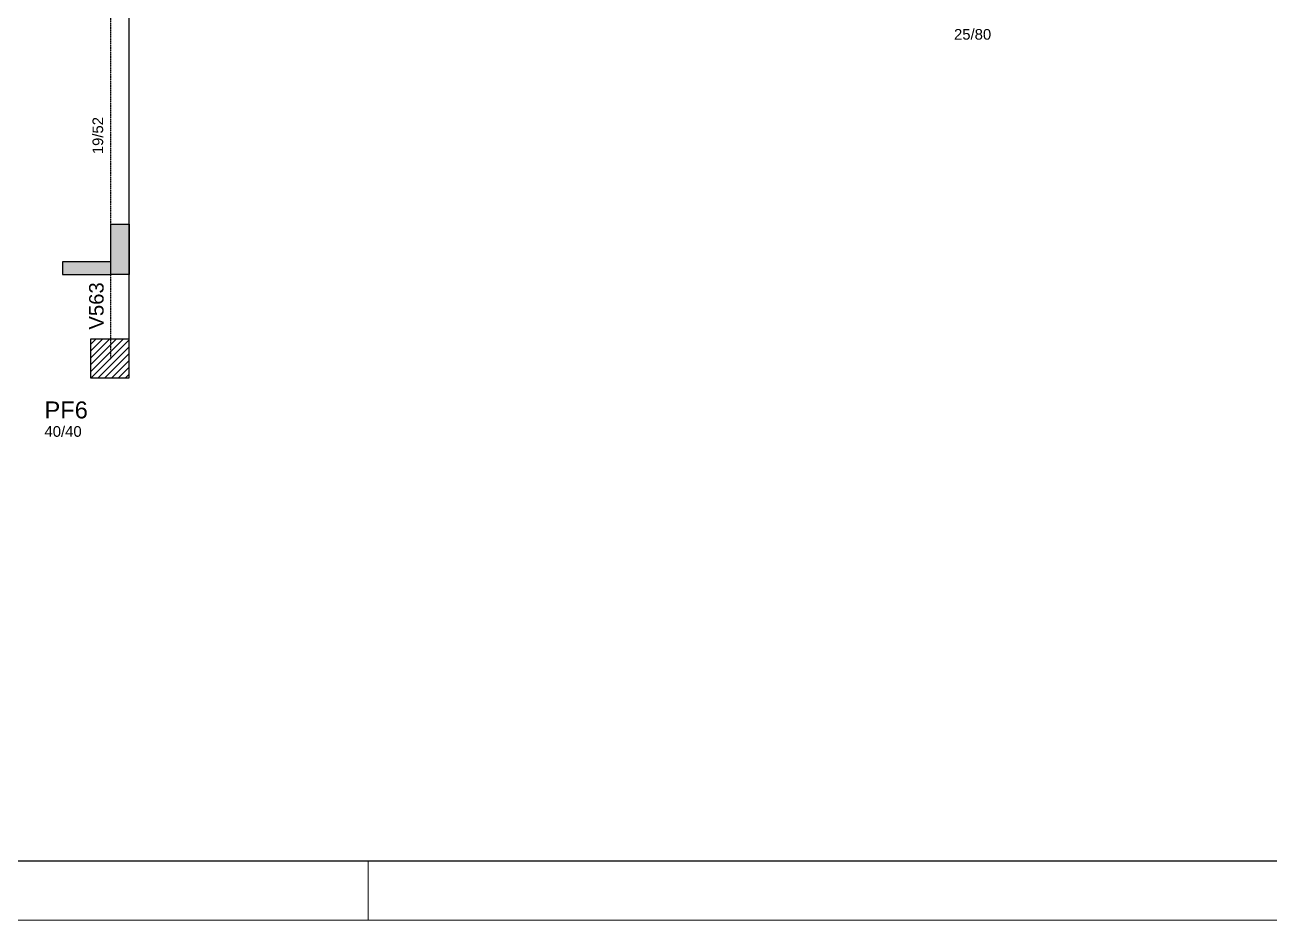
# Model space of a CAD drawing. Extents: x 4150 to 8661, y -614 to 3008.
# Drawn here: x 4923 to 6210, y -614 to 312 of the extents above; entities that cross this region are included whole.
import ezdxf

# ---------------------------------------------------------------- set-up
doc = ezdxf.new("R2010")
doc.units = 0
doc.linetypes.add('ESTILO_TQS_0002', pattern=[0.4, 0.1, -0.3])
doc.linetypes.add('ESTILO_TQS_0006', pattern=[0.3, 0.2, -0.1])
doc.layers.add('FOLHA', color=255, linetype='Continuous', lineweight=5)
for name, color, linetype in [('MTH-DIM-PILAR', 3, 'Continuous'), ('MTH-DIM-VIGA', 3, 'Continuous'), ('MTH-FACE-VIGA', 7, 'Continuous'), ('MTH-HACHURA-PILAR', 1, 'Continuous'), ('MTH-LINHA-SEÇÃO', 16, 'Continuous'), ('MTH-PILAR-MORRE', 5, 'Continuous'), ('MTH-SOMBRA21', 150, 'Continuous'), ('MTH-TIT1-PILAR', 5, 'Continuous'), ('MTH-TIT1-VIGA', 5, 'Continuous'), ('MTH-VIGA-INVERTIDA', 7, 'ESTILO_TQS_0002')]:
    doc.layers.add(name, color=color, linetype=linetype)
doc.styles.add('TQS_ARIAL', font='arial.ttf')

msp = doc.modelspace()

# ---------------------------------------------------------------- linework, layer by layer
at = {"color": 30}
msp.add_line((8600.49, -552.63), (4302.54, -552.63), dxfattribs=at)
at = {"layer": 'FOLHA'}
for p, q in [((5277.96, -552.63), (5277.96, -613.6)), ((8661.45, -613.6), (4150.13, -613.6))]:
    msp.add_line(p, q, dxfattribs=at)
at = {"layer": 'MTH-FACE-VIGA', "linetype": 'Continuous'}
msp.add_line((5030.89, -12.72), (5030.89, 407.78), dxfattribs=at)
at = {"layer": 'MTH-HACHURA-PILAR', "linetype": 'Continuous'}
for p, q in [((4990.89, -46.3), (5024.47, -12.72)), ((4990.89, -39.23), (5017.4, -12.72)), ((4990.89, -32.16), (5010.33, -12.72)), ((4990.89, -25.09), (5003.26, -12.72)), ((4990.89, -18.02), (4996.19, -12.72)), ((4991.55, -52.72), (5030.89, -13.37)), ((4998.62, -52.72), (5030.89, -20.44)), ((5005.69, -52.72), (5030.89, -27.51)), ((5012.76, -52.72), (5030.89, -34.58)), ((5019.83, -52.72), (5030.89, -41.66)), ((5026.9, -52.72), (5030.89, -48.73))]:
    msp.add_line(p, q, dxfattribs=at)
at = {"layer": 'MTH-LINHA-SEÇÃO', "linetype": 'Continuous'}
for points in [[(5011.89, 54.35), (5011.89, 106.35), (5030.89, 106.35), (5030.89, 54.35), (5011.89, 54.35)], [(5011.89, 67.35), (4961.89, 67.35), (4961.89, 54.35), (5011.89, 54.35), (5011.89, 67.35)]]:
    msp.add_lwpolyline(points, dxfattribs=at)
at = {"layer": 'MTH-PILAR-MORRE', "linetype": 'Continuous'}
msp.add_lwpolyline([(5030.89, -12.72), (4990.89, -12.72), (4990.89, -52.72), (5030.89, -52.72), (5030.89, -12.72)], dxfattribs=at)
at = {"layer": 'MTH-SOMBRA21', "linetype": 'Continuous'}
for points in [[(5011.89, 54.35), (5011.89, 106.35), (5030.89, 106.35)], [(5011.89, 54.35), (5030.89, 106.35), (5030.89, 54.35)], [(5011.89, 67.35), (4961.89, 67.35), (4961.89, 54.35)], [(5011.89, 67.35), (4961.89, 54.35), (5011.89, 54.35)], [(5011.89, 67.35), (5011.89, 54.35), (5011.89, 67.35)], [(5011.89, 54.35), (5030.89, 54.35), (5011.89, 54.35)]]:
    msp.add_solid(points, dxfattribs=at)
at = {"layer": 'MTH-VIGA-INVERTIDA', "linetype": 'ESTILO_TQS_0006'}
msp.add_line((5011.89, -33.72), (5011.89, 407.78), dxfattribs=at)

# ---------------------------------------------------------------- texts
at = {"layer": 'MTH-DIM-PILAR', "linetype": 'Continuous', "style": 'TQS_ARIAL'}
for s, p in [('25/80', (5883.58, 297.2)), ('40/40', (4943.25, -113.58))]:
    msp.add_text(s, height=11, dxfattribs=at).set_placement(p)
at = {"layer": 'MTH-DIM-VIGA', "linetype": 'Continuous', "style": 'TQS_ARIAL'}
msp.add_text('19/52', height=11, rotation=90, dxfattribs=at).set_placement((5003.89, 178.72))
at = {"layer": 'MTH-TIT1-PILAR', "linetype": 'Continuous', "style": 'TQS_ARIAL'}
msp.add_text('PF6', height=17.5, dxfattribs=at).set_placement((4943.25, -94.58))
at = {"layer": 'MTH-TIT1-VIGA', "linetype": 'Continuous', "style": 'TQS_ARIAL'}
msp.add_text('V563', height=15, rotation=90, dxfattribs=at).set_placement((5004.39, -2.72))

doc.saveas('drawing.dxf')
